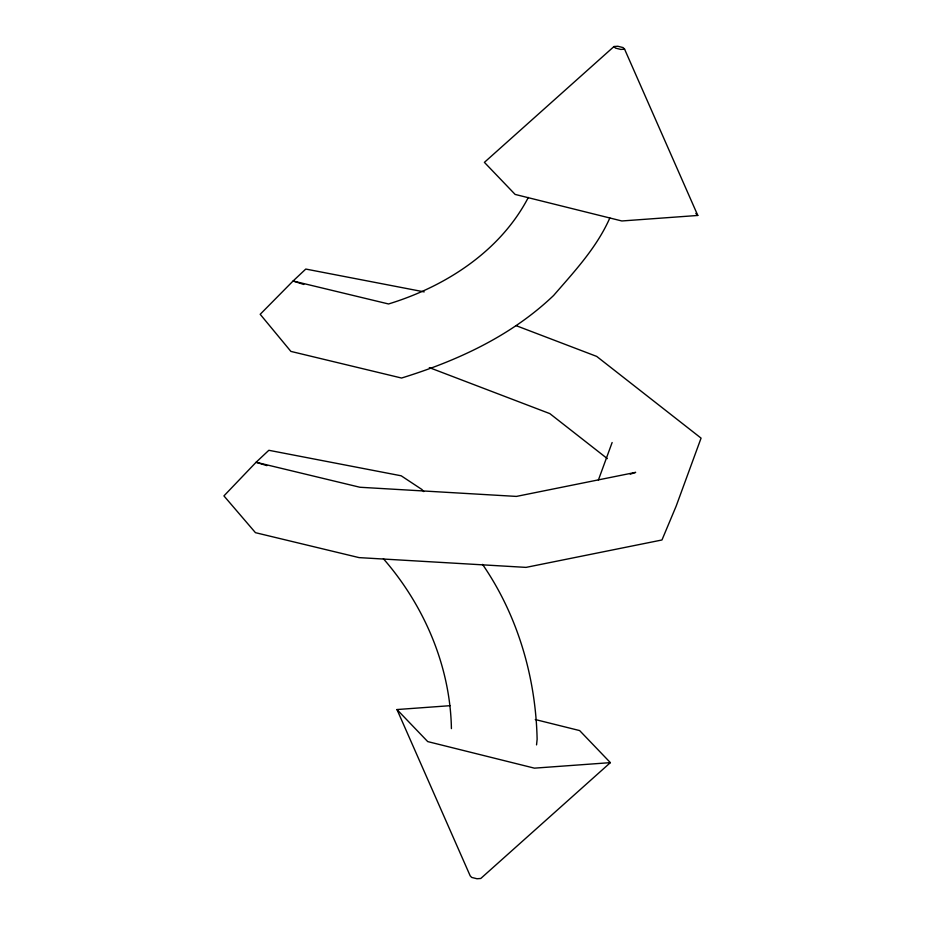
<?xml version="1.0" encoding="UTF-8"?>
<svg xmlns="http://www.w3.org/2000/svg" width="925" height="925" viewBox="0 0 925 925"><rect width="100%" height="100%" fill="white"/><g stroke="black" fill="none" stroke-linecap="round" stroke-linejoin="round"><path stroke-width="1.39" d="M536.546 744.891L537.124 739.272C535.783 677.412 517.757 615.518 482.549 564.389M598.394 480.029L612.13 442.52M528.325 197.441C500.263 251.334 445.445 286.542 388.535 303.967L293.075 281.003L260.191 314.303L290.889 351.408L401.554 378.036C457.181 360.842 511.074 336.099 553.624 295.468C574.598 271.256 596.741 247.634 609.841 217.953M613.992 46.528L484.399 162.361L515.132 194.423L621.843 220.971L697.797 215.456L624.583 49.152L623.057 47.568L617.761 46.25L613.992 46.528L615.518 48.112L620.814 49.43L624.583 49.152M535.286 719.546L579.64 730.577L610.373 762.639L480.78 878.472L477.011 878.75L471.715 877.432L470.189 875.848L396.975 709.544L450.001 705.694M630.26 474.167L635.672 472.363L516.404 496.413L359.917 487.255L256.086 462.269L223.931 495.904L255.45 532.673L359.062 557.613L526.036 567.383L661.965 539.98L676.175 506.102L701.069 438.126L596.683 356.403L515.977 325.6M610.373 762.639L534.419 768.155L427.72 741.596L396.975 709.544M424.193 291.884L305.782 269.059L293.075 281.003L303.816 284.472M266.909 465.633L256.086 462.269L268.84 450.29L401.196 475.797L421.881 489.475L423.777 491.591M429.304 367.595L549.832 413.614L607.32 458.615M695.82 213.398L697.797 215.456M383.378 558.712C424.17 605.517 450.302 666.127 451.412 728.622"/></g></svg>
